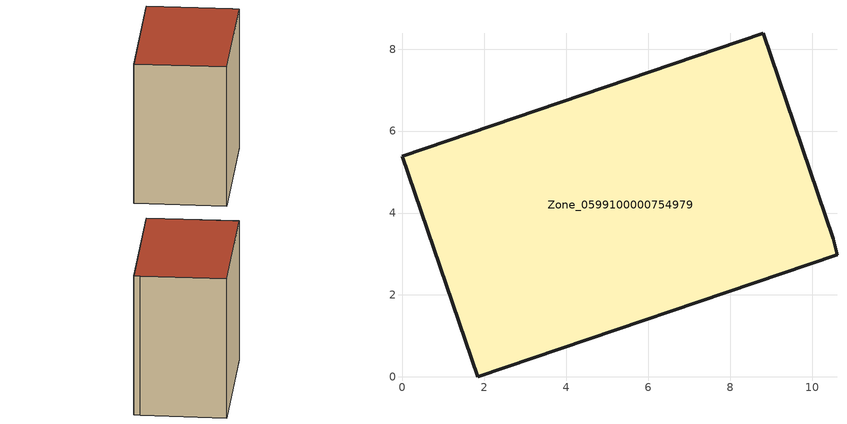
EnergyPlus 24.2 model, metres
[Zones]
Zone_0599100000754979
 floor ground (C_G): 1.84,0 0,5.39 8.8,8.39 10.52,3.37 10.61,2.99 z0
 wall outside (C_F): 0,5.39 1.84,0 10.61,2.99 10.52,3.37 8.8,8.39 0,5.39 z0:9.2
 roof outside (C_R): 8.8,8.39 0,5.39 1.84,0 10.61,2.99 10.52,3.37 z9.2
[BUILDING]
Pand.0599100000754979: North Axis=0; Terrain=City; Loads Convergence Tolerance Value=0.04; Temperature Convergence Tolerance Value=0.4; Solar Distribution=FullExterior; Maximum Number of Warmup Days=25; Minimum Number of Warmup Days=1
[Site:Location]
Rotterdam.The.Hague.AP_ZH_NLD Design_Conditions: Latitude=51.96; Longitude=4.45; Time Zone=1; Elevation=-4.5
[SITE:GROUNDTEMPERATURE:BUILDINGSURFACE]
18, 18, 18, 18, 18, 18, 18, 18, 18, 18, 18, 18
[MATERIAL] Thermal Absorptance=0.9; Solar Absorptance=0.7; Visible Absorptance=0.7
Name | Roughness | Thickness | Conductivity | Density | Specific Heat
G.TC.2006-2014 | MediumSmooth | 0.15 | 0.06 | 540 | 1210
F.TC.2006-2014 | Rough | 0.3 | 0.12 | 1920 | 840
R.TC.2006-2014 | MediumRough | 0.2 | 0.08 | 1500 | 1000
[CONSTRUCTION]
C_G: G.TC.2006-2014
C_F: F.TC.2006-2014
C_R: R.TC.2006-2014
[ZONE]
Zone_0599100000754979: Type=1; Multiplier=1; Ceiling Height=Autocalculate; Volume=Autocalculate; Floor Area=autocalculate; Part of Total Floor Area=Yes
[ZONEINFILTRATION:DESIGNFLOWRATE]
Infil_Zone_0599100000754979: Zone or ZoneList or Space or SpaceList=Zone_0599100000754979; Schedule=AlwaysOn; Design Flow Rate Calculation Method=Flow/Area; Flow Rate per Floor Area=0.0015; Constant Term Coefficient=1; Temperature Term Coefficient=0; Velocity Term Coefficient=0; Velocity Squared Term Coefficient=0
[HVACTEMPLATE:ZONE:IDEALLOADSAIRSYSTEM]
Zone_0599100000754979: Maximum Heating Supply Air Temperature=50; Minimum Cooling Supply Air Temperature=13; Maximum Heating Supply Air Humidity Ratio=0.0156; Minimum Cooling Supply Air Humidity Ratio=0.0077; Heating Limit=NoLimit; Cooling Limit=NoLimit; Dehumidification Control Type=ConstantSensibleHeatRatio; Cooling Sensible Heat Ratio=0.7; Dehumidification Setpoint=60; Humidification Control Type=None; Humidification Setpoint=30; Outdoor Air Method=None; Outdoor Air Flow Rate per Person=0.00944; Outdoor Air Flow Rate per Zone Floor Area=0; Outdoor Air Flow Rate per Zone=0; Demand Controlled Ventilation Type=None; Outdoor Air Economizer Type=NoEconomizer; Heat Recovery Type=None; Sensible Heat Recovery Effectiveness=0.7; Latent Heat Recovery Effectiveness=0.65
[ZONECONTROL:THERMOSTAT]
ThermostatControl_Zone_0599100000754979: Zone or ZoneList=Zone_0599100000754979; Control Type Schedule=DualSetpointControlType; Control 1=Thermostat_Zone_0599100000754979; Temperature Difference Between Cutout And Setpoint=0
[THERMOSTATSETPOINT:DUALSETPOINT]
Thermostat_Zone_0599100000754979: Heating Setpoint Temperature Schedule=HeatingSetpoint_Zone_0599100000754979; Cooling Setpoint Temperature Schedule=CoolingSetpoint_Zone_0599100000754979
[SCHEDULE:COMPACT]
HeatingSetpoint_Zone_0599100000754979: Through: 12/31, For: AllDays, Until: 24:00, 21
CoolingSetpoint_Zone_0599100000754979: Through: 12/31, For: AllDays, Until: 24:00, 24
DualSetpointControlType: Through: 12/31, For: AllDays, Until: 24:00, 4
AlwaysOn: Through: 12/31, For: AllDays, Until: 24:00, 1
